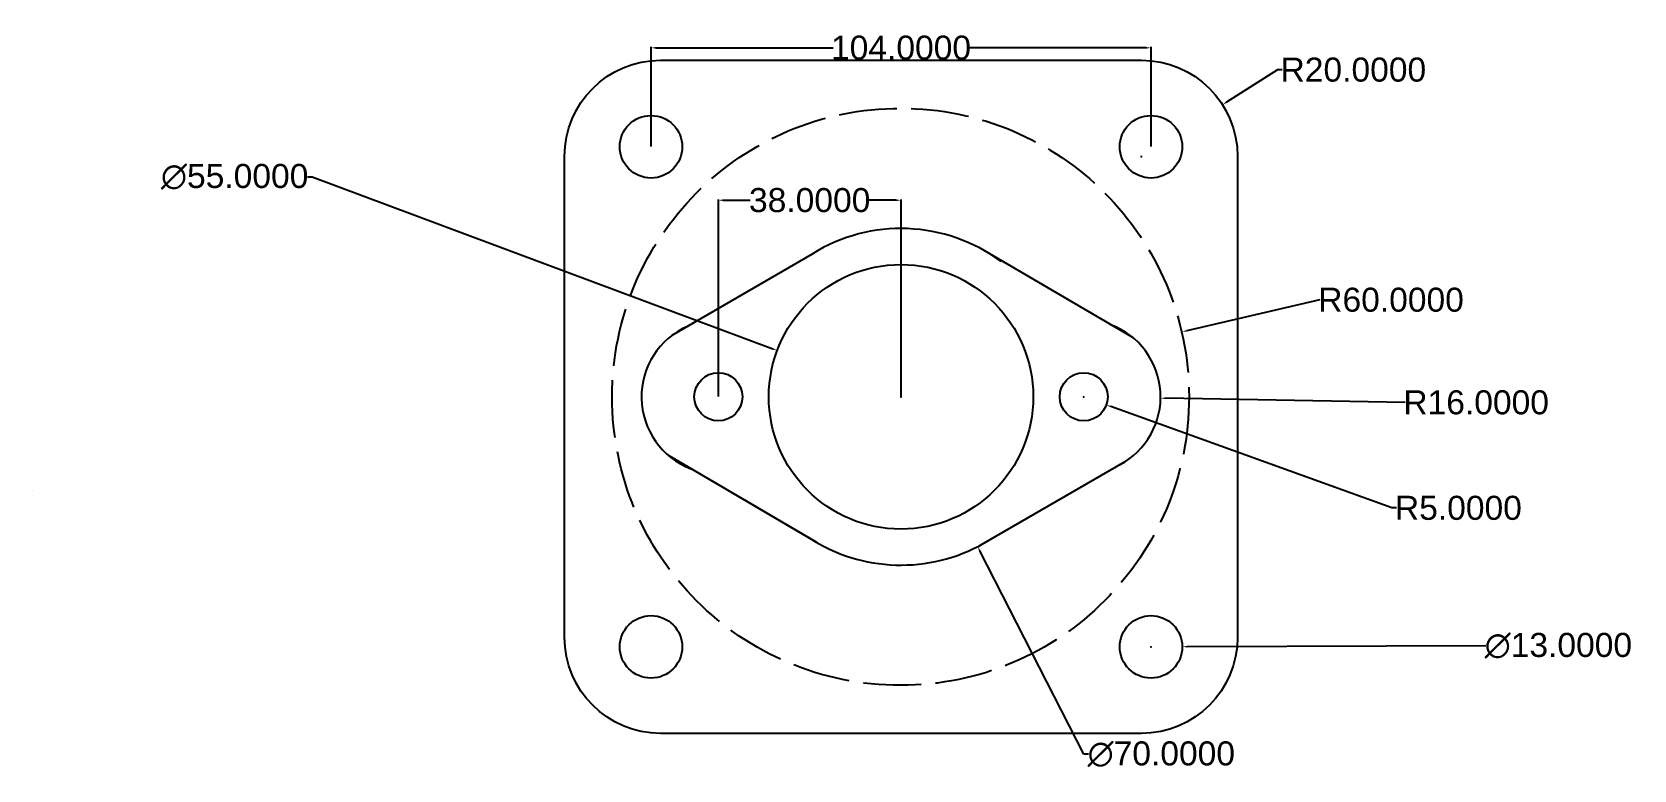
# Model space of a CAD drawing. Header units: inches. Extents: x -136 to 17074, y -16943 to 69.
# Drawn here: x -135.5 to 197.7, y -92 to 61.5 of the extents above; entities outside this region: 1.
import ezdxf

# ---------------------------------------------------------------- set-up
doc = ezdxf.new("R2010")
doc.units = ezdxf.units.IN
doc.header["$MEASUREMENT"] = 0
doc.linetypes.add('ACAD_ISO02W100', pattern=[15, 12, -3])
doc.layers.add('Dim', color=50, linetype='Continuous')
doc.styles.get("Standard").update_dxf_attribs({"font": 'arial.ttf', "height": 5})
doc.dimstyles.get("Standard").update_dxf_attribs({"dimtxt": 5, "dimasz": 1, "dimexe": 0.18, "dimexo": 0.0625, "dimgap": 0.09, "dimtad": 0, "dimtih": 1, "dimtoh": 1, "dimdec": 4, "dimzin": 0, "dimdsep": 46, "dimtxsty": 'Standard', "dimcen": 0.09, "dimadec": 0, "dimazin": 0, "dimtfac": 1, "dimtdec": 4, "dimtofl": 0, "dimtmove": 0, "dimatfit": 3, "dimfxl": 1, "dimtolj": 1, "dimtzin": 0, "dimarcsym": 0})

# ---------------------------------------------------------------- blocks, each defined once
blk = doc.blocks.new('*D6')
at = {"layer": 'Defpoints', "color": 0, "transparency": 16777216}
for p in [(19.49, -4.73), (71.01, -23.97)]:
    blk.add_point(p, dxfattribs=at)
at = {"layer": 'Dim', "color": 0, "lineweight": -2, "transparency": 16777216}
for p, q in [((-78.23, 31.41), (-77.23, 31.41)), ((-77.23, 31.41), (18.55, -4.38)), ((45.16, -14.35), (45.34, -14.35)), ((45.25, -14.44), (45.25, -14.26))]:
    blk.add_line(p, q, dxfattribs=at)
at = {"layer": 'Dim', "color": 0, "transparency": 16777216}
blk.add_solid([(18.61, -4.22), (18.49, -4.53), (19.49, -4.73)], dxfattribs=at)
at = {"layer": 'Dim', "color": 0, "transparency": 16777216, "insert": (-93.36, 31.41), "char_height": 5, "attachment_point": 5}
blk.add_mtext('\\A1;∅55.0000', dxfattribs=at)
blk = doc.blocks.new('*D7')
at = {"layer": 'Defpoints', "color": 0, "transparency": 16777216}
for p in [(90.75, -66.37), (103.75, -66.33)]:
    blk.add_point(p, dxfattribs=at)
at = {"layer": 'Dim', "color": 0, "lineweight": -2, "transparency": 16777216}
for p, q in [((97.16, -66.35), (97.34, -66.35)), ((97.25, -66.44), (97.25, -66.26)), ((166.87, -66.12), (104.75, -66.33))]:
    blk.add_line(p, q, dxfattribs=at)
at = {"layer": 'Dim', "color": 0, "transparency": 16777216}
blk.add_solid([(104.75, -66.16), (104.75, -66.49), (103.75, -66.33)], dxfattribs=at)
at = {"layer": 'Dim', "color": 0, "transparency": 16777216, "insert": (181.99, -66.12), "char_height": 5, "attachment_point": 5}
blk.add_mtext('\\A1;∅13.0000', dxfattribs=at)
blk = doc.blocks.new('*D8')
at = {"layer": 'Defpoints', "color": 0, "transparency": 16777216}
for p in [(29.31, 16.81), (61.19, -45.51)]:
    blk.add_point(p, dxfattribs=at)
at = {"layer": 'Dim', "color": 0, "lineweight": -2, "transparency": 16777216}
for p, q in [((45.16, -14.35), (45.34, -14.35)), ((45.25, -14.44), (45.25, -14.26)), ((83.26, -88.67), (61.64, -46.4)), ((84.26, -88.67), (83.26, -88.67))]:
    blk.add_line(p, q, dxfattribs=at)
at = {"layer": 'Dim', "color": 0, "transparency": 16777216}
blk.add_solid([(61.79, -46.33), (61.49, -46.48), (61.19, -45.51)], dxfattribs=at)
at = {"layer": 'Dim', "color": 0, "transparency": 16777216, "insert": (99.39, -88.67), "char_height": 5, "attachment_point": 5}
blk.add_mtext('\\A1;∅70.0000', dxfattribs=at)
blk = doc.blocks.new('*D9')
at = {"layer": 'Defpoints', "color": 0, "transparency": 16777216}
for p in [(112.12, 46.39), (95.25, 35.65)]:
    blk.add_point(p, dxfattribs=at)
at = {"layer": 'Dim', "color": 0, "lineweight": -2, "transparency": 16777216}
for p, q in [((123.54, 53.66), (112.97, 46.93)), ((124.54, 53.66), (123.54, 53.66)), ((95.16, 35.65), (95.34, 35.65)), ((95.25, 35.56), (95.25, 35.74))]:
    blk.add_line(p, q, dxfattribs=at)
at = {"layer": 'Dim', "color": 0, "transparency": 16777216}
blk.add_solid([(112.88, 47.07), (113.05, 46.78), (112.12, 46.39)], dxfattribs=at)
at = {"layer": 'Dim', "color": 0, "transparency": 16777216, "insert": (139.34, 53.66), "char_height": 5, "attachment_point": 5}
blk.add_mtext('\\A1;R20.0000', dxfattribs=at)
blk = doc.blocks.new('*D11')
at = {"layer": 'Defpoints', "color": 0, "transparency": 16777216}
for p in [(103.71, -0.83), (45.25, -14.35)]:
    blk.add_point(p, dxfattribs=at)
at = {"layer": 'Dim', "color": 0, "lineweight": -2, "transparency": 16777216}
for p, q in [((132.39, 5.81), (104.68, -0.6)), ((45.16, -14.35), (45.34, -14.35)), ((45.25, -14.44), (45.25, -14.26))]:
    blk.add_line(p, q, dxfattribs=at)
at = {"layer": 'Dim', "color": 0, "transparency": 16777216}
blk.add_solid([(104.64, -0.44), (104.72, -0.76), (103.71, -0.83)], dxfattribs=at)
at = {"layer": 'Dim', "color": 0, "transparency": 16777216, "insert": (147.18, 5.81), "char_height": 5, "attachment_point": 5}
blk.add_mtext('\\A1;R60.0000', dxfattribs=at)
blk = doc.blocks.new('*D12')
at = {"layer": 'Defpoints', "color": 0, "transparency": 16777216}
for p in [(83.25, -14.35), (99.25, -14.63)]:
    blk.add_point(p, dxfattribs=at)
at = {"layer": 'Dim', "color": 0, "lineweight": -2, "transparency": 16777216}
for p, q in [((83.16, -14.35), (83.34, -14.35)), ((83.25, -14.44), (83.25, -14.26)), ((150.09, -15.53), (100.25, -14.65))]:
    blk.add_line(p, q, dxfattribs=at)
at = {"layer": 'Dim', "color": 0, "transparency": 16777216}
blk.add_solid([(100.25, -14.48), (100.24, -14.82), (99.25, -14.63)], dxfattribs=at)
at = {"layer": 'Dim', "color": 0, "transparency": 16777216, "insert": (164.88, -15.53), "char_height": 5, "attachment_point": 5}
blk.add_mtext('\\A1;R16.0000', dxfattribs=at)
blk = doc.blocks.new('*D13')
at = {"layer": 'Defpoints', "color": 0, "transparency": 16777216}
for p in [(83.25, -14.35), (87.95, -16.05)]:
    blk.add_point(p, dxfattribs=at)
at = {"layer": 'Dim', "color": 0, "lineweight": -2, "transparency": 16777216}
for p, q in [((83.16, -14.35), (83.34, -14.35)), ((83.25, -14.44), (83.25, -14.26)), ((147.34, -37.47), (88.89, -16.39)), ((148.34, -37.47), (147.34, -37.47))]:
    blk.add_line(p, q, dxfattribs=at)
at = {"layer": 'Dim', "color": 0, "transparency": 16777216}
blk.add_solid([(88.95, -16.23), (88.84, -16.54), (87.95, -16.05)], dxfattribs=at)
at = {"layer": 'Dim', "color": 0, "transparency": 16777216, "insert": (161.19, -37.47), "char_height": 5, "attachment_point": 5}
blk.add_mtext('\\A1;R5.0000', dxfattribs=at)
blk = doc.blocks.new('*D14')
at = {"color": 0, "lineweight": -2, "transparency": 16777216}
for p, q in [((7.25, -14.29), (7.25, 26.71)), ((45.25, -14.2), (45.25, 26.71)), ((8.25, 26.53), (13.85, 26.53)), ((44.25, 26.53), (38.65, 26.53))]:
    blk.add_line(p, q, dxfattribs=at)
at = {"color": 0, "transparency": 16777216}
for points in [[(8.25, 26.7), (8.25, 26.37), (7.25, 26.53)], [(44.25, 26.7), (44.25, 26.37), (45.25, 26.53)]]:
    blk.add_solid(points, dxfattribs=at)
at = {"layer": 'Defpoints', "color": 0, "transparency": 16777216}
for p in [(45.25, 26.53), (7.25, -14.35), (45.25, -14.26)]:
    blk.add_point(p, dxfattribs=at)
at = {"color": 0, "transparency": 16777216, "insert": (26.25, 26.53), "char_height": 5, "attachment_point": 5}
blk.add_mtext('\\A1;38.0000', dxfattribs=at)
blk = doc.blocks.new('*D16')
at = {"layer": 'Defpoints', "color": 0, "transparency": 16777216}
for p in [(97.25, 58.23), (-6.75, 37.65), (97.25, 37.65)]:
    blk.add_point(p, dxfattribs=at)
at = {"layer": 'Dim', "color": 0, "lineweight": -2, "transparency": 16777216}
for p, q in [((-6.75, 37.71), (-6.75, 58.41)), ((-5.75, 58.23), (31.14, 58.23)), ((96.25, 58.23), (59.36, 58.23)), ((97.25, 37.71), (97.25, 58.41))]:
    blk.add_line(p, q, dxfattribs=at)
at = {"layer": 'Dim', "color": 0, "transparency": 16777216}
for points in [[(-5.75, 58.39), (-5.75, 58.06), (-6.75, 58.23)], [(96.25, 58.39), (96.25, 58.06), (97.25, 58.23)]]:
    blk.add_solid(points, dxfattribs=at)
at = {"layer": 'Dim', "color": 0, "transparency": 16777216, "insert": (45.25, 58.23), "char_height": 5, "attachment_point": 5}
blk.add_mtext('\\A1;104.0000', dxfattribs=at)
blk = doc.blocks.new('*D2')
at = {"color": 0, "lineweight": -2, "transparency": 16777216}
for p, q in [((17003.45, 68.69), (17055.82, 68.69)), ((17055.64, 67.69), (17055.64, -8434.59)), ((17055.64, -16942.16), (17055.64, -8439.88)), ((17003.45, -16943.16), (17055.82, -16943.16))]:
    blk.add_line(p, q, dxfattribs=at)
at = {"color": 0, "transparency": 16777216}
for points in [[(17055.47, 67.69), (17055.8, 67.69), (17055.64, 68.69)], [(17055.47, -16942.16), (17055.8, -16942.16), (17055.64, -16943.16)]]:
    blk.add_solid(points, dxfattribs=at)
at = {"layer": 'Defpoints', "color": 0, "transparency": 16777216}
for p in [(17003.39, 68.69), (17003.39, -16943.16), (17055.64, -16943.16)]:
    blk.add_point(p, dxfattribs=at)
at = {"color": 0, "transparency": 16777216, "insert": (17055.64, -8437.23), "char_height": 5, "attachment_point": 5}
blk.add_mtext('\\A1;17011.8449', dxfattribs=at)

msp = doc.modelspace()

# ---------------------------------------------------------------- linework, layer by layer
for p, q in [((26.73013, 15.3489), (-2.40787, -1.59328)), ((93.44016, -2.01609), (61.69334, 16.54577)), ((27.96513, -44.78522), (-3.0086, -26.62992)), ((91.78955, -27.88038), (61.93371, -45.11765))]:
    msp.add_line(p, q)
msp.add_lwpolyline([(-4.75111, 55.64949), (95.24889, 55.64949, -0.414213562), (115.24889, 35.64949), (115.24889, -64.35051, -0.414213562), (95.24889, -84.35051), (-4.75111, -84.35051, -0.414213562), (-24.75111, -64.35051), (-24.75111, 35.64949, -0.414213562)], format="xyb", close=True)
at = {"linetype": 'ACAD_ISO02W100', "transparency": 33554669}
msp.add_circle((45.15889, -14.35051), 60, dxfattribs=at)
for centre, radius in [((-6.75111, 37.64949), 6.5), ((97.24889, 37.64949), 6.5), ((45.24889, -14.35051), 27.5), ((7.24889, -14.35051), 5), ((83.24889, -14.35051), 5), ((-6.75111, -66.35051), 6.5), ((97.24889, -66.35051), 6.5)]:
    msp.add_circle(centre, radius)
for centre, radius, start, end in [((45.24889, -14.35051), 35, 53.5369029, 121.945176), ((7.24889, -14.35051), 16, 113.2270202, 249.1198479), ((83.24889, -14.35051), 16, 297.7380363, 69.5650858), ((45.24889, -14.35051), 35, 238.8385607, 301.5293127)]:
    msp.add_arc(centre, radius, start, end)
at = {"layer": 'Dim'}
for p, q in [((27.54716, -44.54403), (-3.0086, -26.62992)), ((-3.0086, -26.62992), (-3.0086, -26.62992)), ((-135.51261, -33.81206), (-135.51261, -33.81206))]:
    msp.add_line(p, q, dxfattribs=at)

# ---------------------------------------------------------------- dimensions: what is measured, and where the dimension line sits
dim = msp.add_linear_dim(base=(17055.63603, -16943.15635), p1=(17003.38504, 68.68855), p2=(17003.38504, -16943.15635), angle=90, dimstyle='Standard')
dim.commit()
dim.dimension.update_dxf_attribs({"geometry": '*D2', "text_midpoint": (17055.63603, -8437.2339)})
dim = msp.add_linear_dim(base=(45.24889, 26.53197), p1=(7.24889, -14.35051), p2=(45.24889, -14.26051), dimstyle='Standard')
dim.commit()
dim.dimension.update_dxf_attribs({"geometry": '*D14', "text_midpoint": (26.24889, 26.53197)})
dim = msp.add_linear_dim(base=(97.24889, 58.22782), p1=(-6.75111, 37.64949), p2=(97.24889, 37.64949), dimstyle='Standard', dxfattribs=at)
dim.commit()
dim.dimension.update_dxf_attribs({"geometry": '*D16', "text_midpoint": (45.24889, 58.22782)})
for center, mpoint, picture, middle in [((95.24889, 35.64949), (112.12141, 46.38812), '*D9', (139.33614, 53.6563)), ((45.24889, -14.35051), (103.70518, -0.82786), '*D11', (132.38988, 5.80776)), ((83.24889, -14.35051), (99.24642, -14.63186), '*D12', (150.08731, -15.52599)), ((83.24889, -14.35051), (87.95227, -16.04707), '*D13', (161.19378, -37.46927))]:
    dim = msp.add_radius_dim(center=center, mpoint=mpoint, dimstyle='Standard', dxfattribs=at)
    dim.commit()
    dim.dimension.update_dxf_attribs({"geometry": picture, "text_midpoint": middle, "dimtype": 164})
for p1, p2, picture, middle in [((71.00982, -23.97469), (19.48797, -4.72634), '*D6', (-93.35554, 31.40825)), ((29.31013, 16.80965), (61.18766, -45.51068), '*D8', (99.38665, -88.67026)), ((90.74893, -66.37227), (103.74886, -66.32875), '*D7', (166.86936, -66.11745))]:
    dim = msp.add_diameter_dim_2p(p1=p1, p2=p2, dimstyle='Standard', dxfattribs=at)
    dim.commit()
    dim.dimension.update_dxf_attribs({"geometry": picture, "text_midpoint": middle, "dimtype": 163})

doc.saveas('drawing.dxf')
